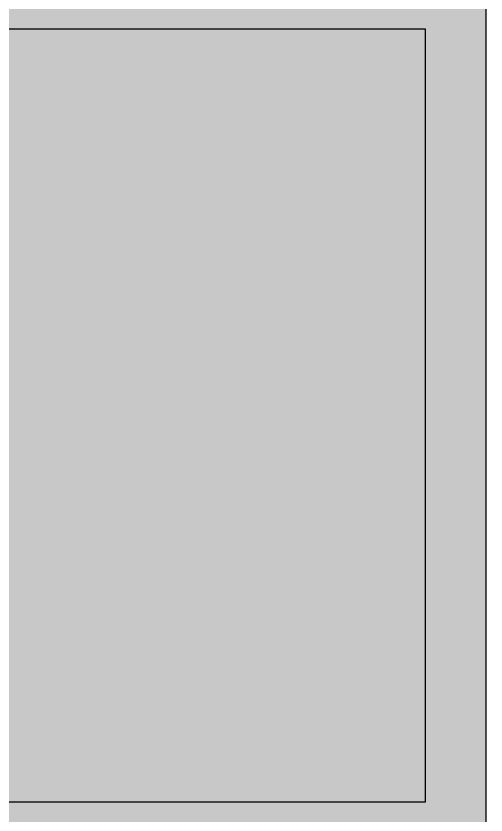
# Model space of a CAD drawing. Extents: x -3.01 to 3.01, y -0.25 to 7.27.
# Drawn here: x 1.507 to 3.014, y 1.989 to 4.552 of the extents above; entities that cross this region are included whole.
import ezdxf

# ---------------------------------------------------------------- set-up
doc = ezdxf.new("R2010")
doc.units = 0
doc.header["$LTSCALE"] = 10
doc.header["$MEASUREMENT"] = 0
doc.layers.get('0').update_dxf_attribs({"linetype": 'CONTINUOUS'})

msp = doc.modelspace()

# ---------------------------------------------------------------- hatches: boundary and pattern name
at = {"true_color": 0xf1f0ea}
h = msp.add_hatch(color=7, dxfattribs=at)
h.dxf.hatch_style = 1
h.paths.add_polyline_path([(-3.0135, 0.5783), (-3.011, 0.5195), (-3.0031, 0.4629), (-2.99, 0.4084), (-2.9715, 0.3562), (-2.9478, 0.3062), (-2.9187, 0.2583), (-2.8844, 0.2127), (-2.8447, 0.1693), (-2.8013, 0.1296), (-2.7557, 0.0952), (-2.7078, 0.0661), (-2.6578, 0.0423), (-2.6056, 0.0238), (-2.5511, 0.0106), (-2.4945, 0.0026), (-2.4357, 0), (2.4357, 0), (2.4945, 0.0026), (2.5511, 0.0106), (2.6056, 0.0238), (2.6578, 0.0423), (2.7078, 0.0661), (2.7557, 0.0952), (2.8013, 0.1296), (2.8447, 0.1693), (2.8844, 0.2127), (2.9188, 0.2583), (2.9479, 0.3062), (2.9717, 0.3562), (2.9902, 0.4084), (3.0034, 0.4629), (3.0114, 0.5195), (3.014, 0.5783), (3.014, 6.689), (3.0114, 6.7478), (3.0034, 6.8045), (2.9902, 6.8589), (2.9717, 6.9111), (2.9479, 6.9612), (2.9188, 7.009), (2.8844, 7.0546), (2.8447, 7.098), (2.8013, 7.1377), (2.7557, 7.1721), (2.7078, 7.2012), (2.6578, 7.225), (2.6056, 7.2435), (2.5511, 7.2567), (2.4945, 7.2647), (2.4357, 7.2673), (-2.4357, 7.2673), (-2.4945, 7.2647), (-2.5511, 7.2567), (-2.6056, 7.2435), (-2.6578, 7.225), (-2.7078, 7.2012), (-2.7557, 7.1721), (-2.8013, 7.1377), (-2.8447, 7.098), (-2.8844, 7.0547), (-2.9188, 7.0092), (-2.9479, 6.9616), (-2.9717, 6.9118), (-2.9902, 6.86), (-3.0034, 6.806), (-3.0114, 6.75), (-3.014, 6.6918)])
at = {"true_color": 0xf7b500}
h = msp.add_hatch(color=40, dxfattribs=at)
h.dxf.hatch_style = 1
h.paths.add_polyline_path([(2.8203, 2.0313), (2.8203, 4.5097), (1.4197, 4.5097), (1.4197, 2.0313)])

# ---------------------------------------------------------------- linework, layer by layer
at = {"color": 250, "true_color": 0x2a292a}
msp.add_lwpolyline([(-2.4357, 0), (2.4357, 0), (2.4945, 0.0026), (2.5511, 0.0106), (2.6056, 0.0238), (2.6578, 0.0423), (2.7078, 0.0661), (2.7557, 0.0952), (2.8013, 0.1296), (2.8447, 0.1693), (2.8844, 0.2127), (2.9188, 0.2583), (2.9479, 0.3062), (2.9717, 0.3562), (2.9902, 0.4084), (3.0034, 0.4629), (3.0114, 0.5195), (3.014, 0.5783), (3.014, 6.689)], dxfattribs=at)
at = {"color": 0}
msp.add_lwpolyline([(2.8203, 4.5097), (-2.8203, 4.5097), (-2.8203, 2.0313), (2.8203, 2.0313), (2.8203, 4.5097)], close=True, dxfattribs=at)
at = {"color": 250, "true_color": 0x2a292a}
msp.add_lwpolyline([(2.8203, 4.5097), (-2.8203, 4.5097), (-2.8203, 2.0313), (2.8203, 2.0313), (2.8203, 4.5097)], close=True, dxfattribs=at)

doc.saveas('drawing.dxf')
